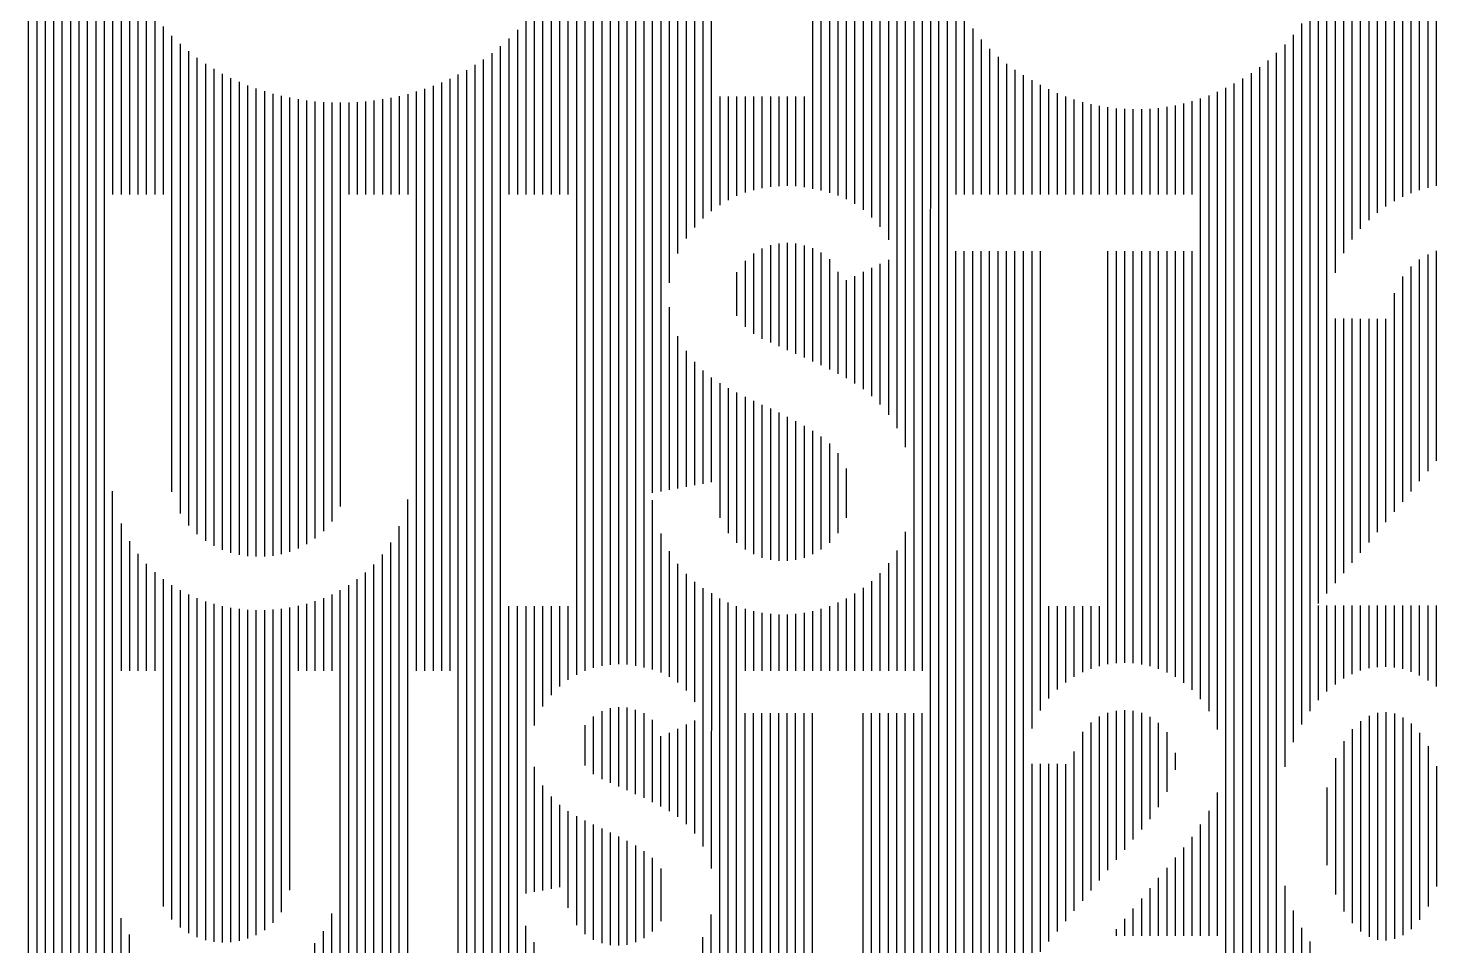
# Model space of a CAD drawing. Header units: millimetres. Extents: x -155 to -21, y -38 to 37.
# Drawn here: x -154.52 to -121.02, y 0.36 to 22.12 of the extents above; entities that cross this region are included whole.
import ezdxf

# ---------------------------------------------------------------- set-up
doc = ezdxf.new("R2010")
doc.units = ezdxf.units.MM
doc.layers.add('Layer 06', color=172, linetype='Continuous', true_color=0x0000bf)

msp = doc.modelspace()

# ---------------------------------------------------------------- linework, layer by layer
at = {"layer": 'Layer 06'}
msp.add_lwpolyline([(-20.724, -37.799), (-20.724, 37.201), (-154.524, 37.201), (-154.524, -37.799)], close=True, dxfattribs=at)
msp.add_lwpolyline([(-20.724, -37.799), (-20.724, 37.201), (-154.524, 37.201), (-154.524, -37.799)], close=True, dxfattribs=at)
msp.add_lwpolyline([(-20.724, -37.799), (-20.724, 37.201), (-154.524, 37.201), (-154.524, -37.799)], close=True, dxfattribs=at)
msp.add_lwpolyline([(-20.724, -37.799), (-20.724, 37.201), (-154.524, 37.201), (-154.524, -37.799)], close=True, dxfattribs=at)
msp.add_lwpolyline([(-20.724, -37.799), (-20.724, 37.201), (-154.524, 37.201), (-154.524, -37.799)], close=True, dxfattribs=at)
msp.add_lwpolyline([(-20.724, -37.799), (-20.724, 37.201), (-154.524, 37.201), (-154.524, -37.799)], close=True, dxfattribs=at)
msp.add_lwpolyline([(-20.724, -37.799), (-20.724, 37.201), (-154.524, 37.201), (-154.524, -37.799)], close=True, dxfattribs=at)
msp.add_lwpolyline([(-20.724, -37.799), (-20.724, 37.201), (-154.524, 37.201), (-154.524, -37.799)], close=True, dxfattribs=at)
msp.add_lwpolyline([(-20.724, -37.799), (-20.724, 37.201), (-154.524, 37.201), (-154.524, -37.799)], close=True, dxfattribs=at)
msp.add_lwpolyline([(-20.724, -37.799), (-20.724, 37.201), (-154.524, 37.201), (-154.524, -37.799)], close=True, dxfattribs=at)
msp.add_lwpolyline([(-20.724, -37.799), (-20.724, 37.201), (-154.524, 37.201), (-154.524, -37.799)], close=True, dxfattribs=at)
msp.add_lwpolyline([(-20.724, -37.799), (-20.724, 37.201), (-154.524, 37.201), (-154.524, -37.799)], close=True, dxfattribs=at)
msp.add_lwpolyline([(-20.724, -37.799), (-20.724, 37.201), (-154.524, 37.201), (-154.524, -37.799)], close=True, dxfattribs=at)
msp.add_lwpolyline([(-20.724, -37.799), (-20.724, 37.201), (-154.524, 37.201), (-154.524, -37.799)], close=True, dxfattribs=at)
msp.add_lwpolyline([(-20.724, -37.799), (-20.724, 37.201), (-154.524, 37.201), (-154.524, -37.799)], close=True, dxfattribs=at)
msp.add_lwpolyline([(-20.724, -37.799), (-20.724, 37.201), (-154.524, 37.201), (-154.524, -37.799)], close=True, dxfattribs=at)
msp.add_lwpolyline([(-20.724, -37.799), (-20.724, 37.201), (-154.524, 37.201), (-154.524, -37.799)], close=True, dxfattribs=at)
msp.add_lwpolyline([(-20.724, -37.799), (-20.724, 37.201), (-154.524, 37.201), (-154.524, -37.799)], close=True, dxfattribs=at)
msp.add_lwpolyline([(-20.724, -37.799), (-20.724, 37.201), (-154.524, 37.201), (-154.524, -37.799)], close=True, dxfattribs=at)
msp.add_lwpolyline([(-20.724, -37.799), (-20.724, 37.201), (-154.524, 37.201), (-154.524, -37.799)], close=True, dxfattribs=at)
msp.add_lwpolyline([(-20.724, -37.799), (-20.724, 37.201), (-154.524, 37.201), (-154.524, -37.799)], close=True, dxfattribs=at)
msp.add_lwpolyline([(-20.724, -37.799), (-20.724, 37.201), (-154.524, 37.201), (-154.524, -37.799)], close=True, dxfattribs=at)
msp.add_lwpolyline([(-20.724, -37.799), (-20.724, 37.201), (-154.524, 37.201), (-154.524, -37.799)], close=True, dxfattribs=at)
msp.add_lwpolyline([(-20.724, -37.799), (-20.724, 37.201), (-154.524, 37.201), (-154.524, -37.799)], close=True, dxfattribs=at)
msp.add_lwpolyline([(-20.724, -37.799), (-20.724, 37.201), (-154.524, 37.201), (-154.524, -37.799)], close=True, dxfattribs=at)
msp.add_lwpolyline([(-20.724, -37.799), (-20.724, 37.201), (-154.524, 37.201), (-154.524, -37.799)], close=True, dxfattribs=at)
msp.add_lwpolyline([(-20.724, -37.799), (-20.724, 37.201), (-154.524, 37.201), (-154.524, -37.799)], close=True, dxfattribs=at)
msp.add_lwpolyline([(-20.724, -37.799), (-20.724, 37.201), (-154.524, 37.201), (-154.524, -37.799)], close=True, dxfattribs=at)
msp.add_lwpolyline([(-20.724, -37.799), (-20.724, 37.201), (-154.524, 37.201), (-154.524, -37.799)], close=True, dxfattribs=at)
msp.add_lwpolyline([(-20.724, -37.799), (-20.724, 37.201), (-154.524, 37.201), (-154.524, -37.799)], close=True, dxfattribs=at)
msp.add_lwpolyline([(-20.724, -37.799), (-20.724, 37.201), (-154.524, 37.201), (-154.524, -37.799)], close=True, dxfattribs=at)
msp.add_lwpolyline([(-20.724, -37.799), (-20.724, 37.201), (-154.524, 37.201), (-154.524, -37.799)], close=True, dxfattribs=at)
msp.add_lwpolyline([(-20.724, -37.799), (-20.724, 37.201), (-154.524, 37.201), (-154.524, -37.799)], close=True, dxfattribs=at)
msp.add_lwpolyline([(-20.724, -37.799), (-20.724, 37.201), (-154.524, 37.201), (-154.524, -37.799)], close=True, dxfattribs=at)
msp.add_lwpolyline([(-20.724, -37.799), (-20.724, 37.201), (-154.524, 37.201), (-154.524, -37.799)], close=True, dxfattribs=at)
msp.add_lwpolyline([(-20.724, -37.799), (-20.724, 37.201), (-154.524, 37.201), (-154.524, -37.799)], close=True, dxfattribs=at)
msp.add_lwpolyline([(-20.724, -37.799), (-20.724, 37.201), (-154.524, 37.201), (-154.524, -37.799)], close=True, dxfattribs=at)
msp.add_lwpolyline([(-20.724, -37.799), (-20.724, 37.201), (-154.524, 37.201), (-154.524, -37.799)], close=True, dxfattribs=at)
msp.add_lwpolyline([(-20.724, -37.799), (-20.724, 37.201), (-154.524, 37.201), (-154.524, -37.799)], close=True, dxfattribs=at)
msp.add_lwpolyline([(-20.724, -37.799), (-20.724, 37.201), (-154.524, 37.201), (-154.524, -37.799)], close=True, dxfattribs=at)
msp.add_lwpolyline([(-20.724, -37.799), (-20.724, 37.201), (-154.524, 37.201), (-154.524, -37.799)], close=True, dxfattribs=at)
msp.add_lwpolyline([(-20.724, -37.799), (-20.724, 37.201), (-154.524, 37.201), (-154.524, -37.799)], close=True, dxfattribs=at)
msp.add_lwpolyline([(-20.724, -37.799), (-20.724, 37.201), (-154.524, 37.201), (-154.524, -37.799)], close=True, dxfattribs=at)
msp.add_lwpolyline([(-20.724, -37.799), (-20.724, 37.201), (-154.524, 37.201), (-154.524, -37.799)], close=True, dxfattribs=at)
msp.add_lwpolyline([(-20.724, -37.799), (-20.724, 37.201), (-154.524, 37.201), (-154.524, -37.799)], close=True, dxfattribs=at)
msp.add_lwpolyline([(-20.724, -37.799), (-20.724, 37.201), (-154.524, 37.201), (-154.524, -37.799)], close=True, dxfattribs=at)
for points in [[(-154.524, 37.201), (-154.524, -1.522)], [(-154.524, 37.201), (-154.524, -1.522)], [(-154.324, 37.201), (-154.324, -1.522)], [(-154.324, 37.201), (-154.324, -1.522)], [(-154.124, 37.201), (-154.124, -1.522)], [(-154.124, 37.201), (-154.124, -1.522)], [(-153.924, 37.201), (-153.924, -1.522)], [(-153.924, 37.201), (-153.924, -1.522)], [(-153.724, 37.201), (-153.724, -1.522)], [(-153.724, 37.201), (-153.724, -1.522)], [(-153.524, 37.201), (-153.524, -1.522)], [(-153.524, 37.201), (-153.524, -1.522)], [(-153.324, 37.201), (-153.324, -1.522)], [(-153.324, 37.201), (-153.324, -1.522)], [(-153.124, 37.201), (-153.124, -1.522)], [(-153.124, 37.201), (-153.124, -1.522)], [(-152.924, 37.201), (-152.924, -1.522)], [(-152.924, 37.201), (-152.924, -1.522)], [(-152.724, 37.201), (-152.724, -1.522)], [(-152.724, 37.201), (-152.724, -1.522)], [(-152.524, 37.201), (-152.524, 18.176)], [(-152.524, 37.201), (-152.524, 18.176)], [(-141.524, 37.201), (-141.524, 6.787)], [(-141.524, 37.201), (-141.524, 6.787)], [(-141.324, 37.201), (-141.324, 6.88)], [(-141.324, 37.201), (-141.324, 6.88)], [(-141.124, 37.201), (-141.124, 6.949)], [(-141.124, 37.201), (-141.124, 6.949)], [(-140.924, 37.201), (-140.924, 6.997)], [(-140.924, 37.201), (-140.924, 6.997)], [(-140.724, 37.201), (-140.724, 7.025)], [(-140.724, 37.201), (-140.724, 7.025)], [(-140.524, 37.201), (-140.524, 7.035)], [(-140.524, 37.201), (-140.524, 7.035)], [(-140.324, 37.201), (-140.324, 7.027)], [(-140.324, 37.201), (-140.324, 7.027)], [(-140.124, 37.201), (-140.124, 7.001)], [(-140.124, 37.201), (-140.124, 7.001)], [(-139.924, 37.201), (-139.924, 6.957)], [(-139.924, 37.201), (-139.924, 6.957)], [(-139.724, 37.201), (-139.724, 11.096)], [(-139.724, 37.201), (-139.724, 11.096)], [(-139.524, 37.201), (-139.524, 11.132)], [(-139.524, 37.201), (-139.524, 11.132)], [(-139.324, 37.201), (-139.324, 16.081)], [(-139.324, 37.201), (-139.324, 16.081)], [(-139.124, 37.201), (-139.124, 16.774)], [(-139.124, 37.201), (-139.124, 16.774)], [(-138.924, 37.201), (-138.924, 17.13)], [(-138.924, 37.201), (-138.924, 17.13)], [(-138.724, 37.201), (-138.724, 17.393)], [(-138.724, 37.201), (-138.724, 17.393)], [(-138.524, 37.201), (-138.524, 17.602)], [(-138.524, 37.201), (-138.524, 17.602)], [(-138.324, 37.201), (-138.324, 17.776)], [(-138.324, 37.201), (-138.324, 17.776)], [(-135.924, 37.201), (-135.924, 18.31)], [(-135.924, 37.201), (-135.924, 18.31)], [(-135.724, 37.201), (-135.724, 18.265)], [(-135.724, 37.201), (-135.724, 18.265)], [(-135.524, 37.201), (-135.524, 18.217)], [(-135.524, 37.201), (-135.524, 18.217)], [(-135.324, 37.201), (-135.324, 18.151)], [(-135.324, 37.201), (-135.324, 18.151)], [(-135.124, 37.201), (-135.124, 18.063)], [(-135.124, 37.201), (-135.124, 18.063)], [(-134.924, 37.201), (-134.924, 17.951)], [(-134.924, 37.201), (-134.924, 17.951)], [(-134.724, 37.201), (-134.724, 17.81)], [(-134.724, 37.201), (-134.724, 17.81)], [(-134.524, 37.201), (-134.524, 17.632)], [(-134.524, 37.201), (-134.524, 17.632)], [(-134.324, 37.201), (-134.324, 17.404)], [(-134.324, 37.201), (-134.324, 17.404)], [(-134.124, 37.201), (-134.124, 17.098)], [(-134.124, 37.201), (-134.124, 17.098)], [(-133.924, 37.201), (-133.924, 12.635)], [(-133.924, 37.201), (-133.924, 12.635)], [(-133.724, 37.201), (-133.724, 12.184)], [(-133.724, 37.201), (-133.724, 12.184)], [(-133.524, 37.201), (-133.524, 6.883)], [(-133.524, 37.201), (-133.524, 6.883)], [(-133.324, 37.201), (-133.324, 6.883)], [(-133.324, 37.201), (-133.324, 6.883)], [(-133.124, 37.201), (-133.13, -1.522)], [(-133.124, 37.201), (-133.13, -1.522)], [(-123.524, 16.317), (-123.524, 37.201)], [(-123.524, 16.317), (-123.524, 37.201)], [(-123.324, 16.779), (-123.324, 37.201)], [(-123.324, 16.779), (-123.324, 37.201)], [(-123.124, 17.104), (-123.124, 37.201)], [(-123.124, 17.104), (-123.124, 37.201)], [(-122.924, 17.359), (-122.924, 37.201)], [(-122.924, 17.359), (-122.924, 37.201)], [(-122.724, 17.568), (-122.724, 37.201)], [(-122.724, 17.568), (-122.724, 37.201)], [(-122.524, 17.743), (-122.524, 37.201)], [(-122.524, 17.743), (-122.524, 37.201)], [(-122.324, 17.89), (-122.324, 37.201)], [(-122.324, 17.89), (-122.324, 37.201)], [(-122.124, 18.015), (-122.124, 33.285)], [(-122.124, 18.015), (-122.124, 33.285)], [(-121.924, 18.119), (-121.924, 33.285)], [(-121.924, 18.119), (-121.924, 33.285)], [(-121.724, 18.206), (-121.724, 33.285)], [(-121.724, 18.206), (-121.724, 33.285)], [(-121.524, 18.277), (-121.524, 33.285)], [(-121.524, 18.277), (-121.524, 33.285)], [(-121.324, 18.334), (-121.324, 33.285)], [(-121.324, 18.334), (-121.324, 33.285)], [(-121.124, 18.376), (-121.124, 33.285)], [(-121.124, 18.376), (-121.124, 33.285)], [(-141.724, 24.659), (-141.724, 18.176)], [(-141.724, 24.659), (-141.724, 18.176)], [(-152.324, 24.157), (-152.324, 18.176)], [(-152.324, 24.157), (-152.324, 18.176)], [(-141.924, 23.797), (-141.924, 18.176)], [(-141.924, 23.797), (-141.924, 18.176)], [(-132.924, -1.522), (-132.924, 24.043)], [(-132.924, -1.522), (-132.924, 24.043)], [(-152.124, 23.507), (-152.124, 18.176)], [(-152.124, 23.507), (-152.124, 18.176)], [(-123.724, 8.713), (-123.724, 23.673)], [(-123.724, 8.713), (-123.724, 23.673)], [(-142.124, 23.284), (-142.124, 18.176)], [(-142.124, 23.284), (-142.124, 18.176)], [(-132.724, -1.522), (-132.724, 23.282)], [(-132.724, -1.522), (-132.724, 23.282)], [(-151.924, 23.057), (-151.924, 18.176)], [(-151.924, 23.057), (-151.924, 18.176)], [(-142.324, 22.896), (-142.324, 18.176)], [(-142.324, 22.896), (-142.324, 18.176)], [(-132.524, 22.792), (-132.524, 18.176)], [(-132.524, 22.792), (-132.524, 18.176)], [(-123.924, 8.472), (-123.924, 22.975)], [(-123.924, 8.472), (-123.924, 22.975)], [(-151.724, 22.703), (-151.724, 18.176)], [(-151.724, 22.703), (-151.724, 18.176)], [(-142.524, 22.58), (-142.524, 18.176)], [(-142.524, 22.58), (-142.524, 18.176)], [(-124.124, 5.923), (-124.124, 22.553)], [(-124.124, 5.923), (-124.124, 22.553)], [(-151.524, 22.409), (-151.524, 18.176)], [(-151.524, 22.409), (-151.524, 18.176)], [(-151.324, 22.157), (-151.324, 18.176)], [(-151.324, 22.157), (-151.324, 18.176)], [(-142.724, 22.311), (-142.724, 18.176)], [(-142.724, 22.311), (-142.724, 18.176)], [(-132.324, 22.416), (-132.324, 18.176)], [(-132.324, 22.416), (-132.324, 18.176)], [(-124.324, 22.229), (-124.324, 5.603)], [(-124.324, 22.229), (-124.324, 5.603)], [(-151.124, 21.938), (-151.124, 11.124)], [(-151.124, 21.938), (-151.124, 11.124)], [(-143.124, 21.873), (-143.124, 18.176)], [(-143.124, 21.873), (-143.124, 18.176)], [(-142.924, 22.078), (-142.924, 18.176)], [(-142.924, 22.078), (-142.924, 18.176)], [(-132.124, 22.109), (-132.124, 18.176)], [(-132.124, 22.109), (-132.124, 18.176)], [(-131.924, 21.851), (-131.924, 18.176)], [(-131.924, 21.851), (-131.924, 18.176)], [(-124.524, 21.962), (-124.524, 5.189)], [(-124.524, 21.962), (-124.524, 5.189)], [(-150.924, 21.743), (-150.924, 10.613)], [(-150.924, 21.743), (-150.924, 10.613)], [(-150.724, 21.571), (-150.724, 10.323)], [(-150.724, 21.571), (-150.724, 10.323)], [(-143.524, -1.522), (-143.524, 21.526)], [(-143.524, -1.522), (-143.524, 21.526)], [(-143.324, -1.522), (-143.324, 21.69)], [(-143.324, -1.522), (-143.324, 21.69)], [(-131.724, 21.63), (-131.724, 18.176)], [(-131.724, 21.63), (-131.724, 18.176)], [(-124.924, 21.531), (-124.924, -37.799)], [(-124.924, 21.531), (-124.924, -37.799)], [(-124.724, 21.732), (-124.724, 4.602)], [(-124.724, 21.732), (-124.724, 4.602)], [(-150.524, 21.416), (-150.524, 10.117)], [(-150.524, 21.416), (-150.524, 10.117)], [(-150.324, 21.276), (-150.324, 9.962)], [(-150.324, 21.276), (-150.324, 9.962)], [(-150.124, 21.15), (-150.124, 9.842)], [(-150.124, 21.15), (-150.124, 9.842)], [(-144.124, -1.522), (-144.124, 21.125)], [(-144.124, -1.522), (-144.124, 21.125)], [(-143.924, -1.522), (-143.924, 21.245)], [(-143.924, -1.522), (-143.924, 21.245)], [(-143.724, -1.522), (-143.724, 21.379)], [(-143.724, -1.522), (-143.724, 21.379)], [(-131.524, 21.439), (-131.524, 18.176)], [(-131.524, 21.439), (-131.524, 18.176)], [(-131.324, 21.273), (-131.324, 18.176)], [(-131.324, 21.273), (-131.324, 18.176)], [(-131.124, 21.13), (-131.124, 18.176)], [(-131.124, 21.13), (-131.124, 18.176)], [(-125.324, 21.194), (-125.324, -37.799)], [(-125.324, 21.194), (-125.324, -37.799)], [(-125.124, 21.353), (-125.124, -37.799)], [(-125.124, 21.353), (-125.124, -37.799)], [(-149.924, 21.037), (-149.924, 9.75)], [(-149.924, 21.037), (-149.924, 9.75)], [(-149.724, 20.935), (-149.724, 9.681)], [(-149.724, 20.935), (-149.724, 9.681)], [(-149.524, 20.843), (-149.524, 9.632)], [(-149.524, 20.843), (-149.524, 9.632)], [(-144.724, 20.828), (-144.724, 6.883)], [(-144.724, 20.828), (-144.724, 6.883)], [(-144.524, 20.917), (-144.524, 6.883)], [(-144.524, 20.917), (-144.524, 6.883)], [(-144.324, -1.522), (-144.324, 21.016)], [(-144.324, -1.522), (-144.324, 21.016)], [(-130.924, 21.006), (-130.924, 18.176)], [(-130.924, 21.006), (-130.924, 18.176)], [(-130.724, 20.887), (-130.724, 18.176)], [(-130.724, 20.887), (-130.724, 18.176)], [(-130.524, 20.771), (-130.524, 18.176)], [(-130.524, 20.771), (-130.524, 18.176)], [(-125.924, -1.522), (-125.924, 20.806)], [(-125.924, -1.522), (-125.924, 20.806)], [(-125.724, 20.922), (-125.724, -37.799)], [(-125.724, 20.922), (-125.724, -37.799)], [(-125.524, 21.051), (-125.524, -37.799)], [(-125.524, 21.051), (-125.524, -37.799)], [(-149.324, 20.76), (-149.324, 9.601)], [(-149.324, 20.76), (-149.324, 9.601)], [(-149.124, 20.687), (-149.124, 9.587)], [(-149.124, 20.687), (-149.124, 9.587)], [(-148.924, 20.621), (-148.924, 9.59)], [(-148.924, 20.621), (-148.924, 9.59)], [(-148.724, 20.564), (-148.724, 9.61)], [(-148.724, 20.564), (-148.724, 9.61)], [(-148.524, 20.514), (-148.524, 9.648)], [(-148.524, 20.514), (-148.524, 9.648)], [(-148.324, 20.471), (-148.324, 9.704)], [(-148.324, 20.471), (-148.324, 9.704)], [(-145.924, 20.466), (-145.924, 18.176)], [(-145.924, 20.466), (-145.924, 18.176)], [(-145.724, 20.508), (-145.724, 18.176)], [(-145.724, 20.508), (-145.724, 18.176)], [(-145.524, 20.557), (-145.524, 18.176)], [(-145.524, 20.557), (-145.524, 18.176)], [(-145.324, 20.613), (-145.324, 6.883)], [(-145.324, 20.613), (-145.324, 6.883)], [(-145.124, 20.677), (-145.124, 6.883)], [(-145.124, 20.677), (-145.124, 6.883)], [(-144.924, 20.748), (-144.924, 6.883)], [(-144.924, 20.748), (-144.924, 6.883)], [(-138.124, 20.498), (-138.124, 17.922)], [(-138.124, 20.498), (-138.124, 17.922)], [(-137.924, 20.498), (-137.924, 18.042)], [(-137.924, 20.498), (-137.924, 18.042)], [(-137.724, 20.498), (-137.724, 18.14)], [(-137.724, 20.498), (-137.724, 18.14)], [(-137.524, 20.498), (-137.524, 18.219)], [(-137.524, 20.498), (-137.524, 18.219)], [(-137.324, 20.498), (-137.324, 18.28)], [(-137.324, 20.498), (-137.324, 18.28)], [(-137.124, 20.498), (-137.124, 18.326)], [(-137.124, 20.498), (-137.124, 18.326)], [(-136.924, 20.498), (-136.924, 18.357)], [(-136.924, 20.498), (-136.924, 18.357)], [(-136.724, 20.498), (-136.724, 18.374)], [(-136.724, 20.498), (-136.724, 18.374)], [(-136.524, 20.498), (-136.524, 18.378)], [(-136.524, 20.498), (-136.524, 18.378)], [(-136.324, 20.498), (-136.324, 18.369)], [(-136.324, 20.498), (-136.324, 18.369)], [(-136.124, 20.498), (-136.124, 18.346)], [(-136.124, 20.498), (-136.124, 18.346)], [(-130.324, 20.668), (-130.324, 18.176)], [(-130.324, 20.668), (-130.324, 18.176)], [(-130.124, 20.577), (-130.124, 18.176)], [(-130.124, 20.577), (-130.124, 18.176)], [(-129.924, 20.497), (-129.924, 18.176)], [(-129.924, 20.497), (-129.924, 18.176)], [(-126.724, 6.211), (-126.724, 20.449)], [(-126.724, 6.211), (-126.724, 20.449)], [(-126.524, 20.523), (-126.524, 5.925)], [(-126.524, 20.523), (-126.524, 5.925)], [(-126.325, 20.607), (-126.324, 5.489)], [(-126.325, 20.606), (-126.324, 5.489)], [(-126.124, -1.522), (-126.124, 20.701)], [(-126.124, -1.522), (-126.124, 20.701)], [(-148.124, 20.435), (-148.124, 9.782)], [(-148.124, 20.435), (-148.124, 9.782)], [(-147.924, 20.406), (-147.924, 9.884)], [(-147.924, 20.406), (-147.924, 9.884)], [(-147.724, 20.383), (-147.724, 10.017)], [(-147.724, 20.383), (-147.724, 10.017)], [(-147.524, 20.367), (-147.524, 10.19)], [(-147.524, 20.367), (-147.524, 10.19)], [(-147.324, 20.357), (-147.324, 10.424)], [(-147.324, 20.357), (-147.324, 10.424)], [(-147.124, 20.354), (-147.124, 10.773)], [(-147.124, 20.354), (-147.124, 10.773)], [(-146.924, 20.357), (-146.924, 18.176)], [(-146.924, 20.357), (-146.924, 18.176)], [(-146.724, 20.366), (-146.724, 18.176)], [(-146.724, 20.366), (-146.724, 18.176)], [(-146.524, 20.381), (-146.524, 18.176)], [(-146.524, 20.381), (-146.524, 18.176)], [(-146.324, 20.403), (-146.324, 18.176)], [(-146.324, 20.403), (-146.324, 18.176)], [(-146.124, 20.432), (-146.124, 18.176)], [(-146.124, 20.432), (-146.124, 18.176)], [(-129.724, 20.427), (-129.724, 18.176)], [(-129.724, 20.427), (-129.724, 18.176)], [(-129.524, 20.366), (-129.524, 18.176)], [(-129.524, 20.366), (-129.524, 18.176)], [(-129.324, 20.316), (-129.324, 18.176)], [(-129.324, 20.316), (-129.324, 18.176)], [(-129.124, 20.274), (-129.124, 18.176)], [(-129.124, 20.274), (-129.124, 18.176)], [(-128.924, 20.241), (-128.924, 18.176)], [(-128.924, 20.241), (-128.924, 18.176)], [(-128.724, 20.217), (-128.724, 18.176)], [(-128.724, 20.217), (-128.724, 18.176)], [(-128.524, 20.202), (-128.524, 18.176)], [(-128.524, 20.202), (-128.524, 18.176)], [(-128.324, 20.195), (-128.324, 18.176)], [(-128.324, 20.195), (-128.324, 18.176)], [(-128.124, 20.196), (-128.124, 18.176)], [(-128.124, 20.196), (-128.124, 18.176)], [(-127.924, 20.206), (-127.924, 18.176)], [(-127.924, 20.206), (-127.924, 18.176)], [(-127.724, 20.224), (-127.724, 18.176)], [(-127.724, 20.224), (-127.724, 18.176)], [(-127.524, 20.251), (-127.524, 18.176)], [(-127.524, 20.251), (-127.524, 18.176)], [(-127.324, 20.287), (-127.324, 18.176)], [(-127.324, 20.287), (-127.324, 18.176)], [(-127.124, 20.332), (-127.124, 18.176)], [(-127.124, 20.332), (-127.124, 18.176)], [(-126.924, 20.386), (-126.924, 18.176)], [(-126.924, 20.386), (-126.924, 18.176)], [(-137.324, 16.773), (-137.324, 14.867)], [(-137.324, 16.773), (-137.324, 14.867)], [(-137.124, 16.894), (-137.124, 14.752)], [(-137.124, 16.894), (-137.124, 14.752)], [(-136.924, 16.971), (-136.924, 14.663)], [(-136.924, 16.971), (-136.924, 14.663)], [(-136.724, 17.014), (-136.724, 14.574)], [(-136.724, 17.014), (-136.724, 14.574)], [(-136.524, 17.026), (-136.524, 14.485)], [(-136.524, 17.026), (-136.524, 14.485)], [(-136.324, 17.01), (-136.324, 14.398)], [(-136.324, 17.01), (-136.324, 14.398)], [(-136.124, 16.966), (-136.124, 14.309)], [(-136.124, 16.966), (-136.124, 14.309)], [(-135.924, 16.902), (-135.924, 14.218)], [(-135.924, 16.902), (-135.924, 14.218)], [(-135.724, 16.802), (-135.724, 14.125)], [(-135.724, 16.802), (-135.724, 14.125)], [(-132.524, -1.522), (-132.524, 16.83)], [(-132.524, -1.522), (-132.524, 16.83)], [(-132.324, -1.522), (-132.324, 16.83)], [(-132.324, -1.522), (-132.324, 16.83)], [(-132.124, -1.522), (-132.124, 16.83)], [(-132.124, -1.522), (-132.124, 16.83)], [(-131.924, -1.522), (-131.924, 16.83)], [(-131.924, -1.522), (-131.924, 16.83)], [(-131.724, -1.522), (-131.724, 16.83)], [(-131.724, -1.522), (-131.724, 16.83)], [(-131.524, -1.522), (-131.524, 16.83)], [(-131.524, -1.522), (-131.524, 16.83)], [(-131.324, -1.522), (-131.324, 16.83)], [(-131.324, -1.522), (-131.324, 16.83)], [(-131.124, -1.522), (-131.124, 16.83)], [(-131.124, -1.522), (-131.124, 16.83)], [(-130.924, 16.83), (-130.924, -0.266)], [(-130.924, 16.83), (-130.924, -0.266)], [(-130.724, 16.83), (-130.724, 5.51)], [(-130.724, 16.83), (-130.724, 5.51)], [(-130.524, 16.83), (-130.524, 5.937)], [(-130.524, 16.83), (-130.524, 5.937)], [(-128.924, 16.83), (-128.924, 7.034)], [(-128.924, 16.83), (-128.924, 7.034)], [(-128.724, 16.83), (-128.724, 7.06)], [(-128.724, 16.83), (-128.724, 7.06)], [(-128.524, 16.83), (-128.524, 7.068)], [(-128.524, 16.83), (-128.524, 7.068)], [(-128.324, 16.83), (-128.324, 7.059)], [(-128.324, 16.83), (-128.324, 7.059)], [(-128.124, 16.83), (-128.124, 7.033)], [(-128.124, 16.83), (-128.124, 7.033)], [(-127.924, 16.83), (-127.924, 6.988)], [(-127.924, 16.83), (-127.924, 6.988)], [(-127.724, 16.83), (-127.724, 6.925)], [(-127.724, 16.83), (-127.724, 6.925)], [(-127.524, 16.83), (-127.524, 6.84)], [(-127.524, 16.83), (-127.524, 6.84)], [(-127.324, 16.83), (-127.324, 6.733)], [(-127.324, 16.83), (-127.324, 6.733)], [(-127.124, 16.83), (-127.124, 6.597)], [(-127.124, 16.83), (-127.124, 6.597)], [(-126.924, 16.83), (-126.924, 6.427)], [(-126.924, 16.83), (-126.924, 6.427)], [(-121.324, 11.616), (-121.324, 16.755)], [(-121.324, 11.616), (-121.324, 16.755)], [(-121.124, 11.858), (-121.124, 16.841)], [(-121.124, 11.858), (-121.124, 16.841)], [(-137.524, 16.6), (-137.524, 15.033)], [(-137.524, 16.6), (-137.524, 15.033)], [(-135.524, 16.637), (-135.524, 14.027)], [(-135.524, 16.637), (-135.524, 14.027)], [(-134.524, 16.433), (-134.524, 13.396)], [(-134.524, 16.433), (-134.524, 13.396)], [(-134.324, 16.53), (-134.324, 13.196)], [(-134.324, 16.53), (-134.324, 13.196)], [(-134.124, 16.626), (-134.124, 12.95)], [(-134.124, 16.626), (-134.124, 12.95)], [(-121.724, 11.132), (-121.724, 16.468)], [(-121.724, 11.132), (-121.724, 16.468)], [(-121.524, 11.374), (-121.524, 16.635)], [(-121.524, 11.374), (-121.524, 16.635)], [(-137.724, 16.33), (-137.724, 15.296)], [(-137.724, 16.33), (-137.724, 15.296)], [(-135.324, 16.337), (-135.324, 13.925)], [(-135.324, 16.337), (-135.324, 13.925)], [(-135.124, 16.144), (-135.124, 13.815)], [(-135.124, 16.144), (-135.124, 13.815)], [(-134.924, 16.24), (-134.924, 13.695)], [(-134.924, 16.24), (-134.924, 13.695)], [(-134.724, 16.337), (-134.724, 13.559)], [(-134.724, 16.337), (-134.724, 13.559)], [(-121.924, 10.89), (-121.924, 16.231)], [(-121.924, 10.89), (-121.924, 16.231)], [(-122.124, 10.648), (-122.124, 15.835)], [(-122.124, 10.648), (-122.124, 15.835)], [(-139.324, 15.502), (-139.324, 11.169)], [(-139.324, 15.502), (-139.324, 11.169)], [(-123.524, 8.955), (-123.524, 15.236)], [(-123.524, 8.955), (-123.524, 15.236)], [(-123.324, 9.197), (-123.324, 15.234)], [(-123.324, 9.197), (-123.324, 15.234)], [(-123.124, 9.439), (-123.124, 15.231)], [(-123.124, 9.439), (-123.124, 15.231)], [(-122.924, 9.681), (-122.924, 15.229)], [(-122.924, 9.681), (-122.924, 15.229)], [(-122.724, 9.923), (-122.724, 15.227)], [(-122.724, 9.923), (-122.724, 15.227)], [(-122.524, 10.165), (-122.524, 15.225)], [(-122.524, 10.165), (-122.524, 15.225)], [(-122.324, 10.406), (-122.324, 15.223)], [(-122.324, 10.406), (-122.324, 15.223)], [(-139.124, 14.815), (-139.124, 11.205)], [(-139.124, 14.815), (-139.124, 11.205)], [(-138.924, 14.465), (-138.924, 11.242)], [(-138.924, 14.465), (-138.924, 11.242)], [(-138.724, 14.208), (-138.724, 11.278)], [(-138.724, 14.208), (-138.724, 11.278)], [(-138.524, 14.004), (-138.524, 11.314)], [(-138.524, 14.004), (-138.524, 11.314)], [(-138.324, 13.837), (-138.324, 11.351)], [(-138.324, 13.837), (-138.324, 11.351)], [(-138.124, 13.697), (-138.124, 10.506)], [(-138.124, 13.697), (-138.124, 10.506)], [(-137.924, 13.578), (-137.924, 10.142)], [(-137.924, 13.578), (-137.924, 10.142)], [(-137.724, 13.479), (-137.724, 9.916)], [(-137.724, 13.479), (-137.724, 9.916)], [(-137.524, 13.379), (-137.524, 9.757)], [(-137.524, 13.379), (-137.524, 9.757)], [(-137.324, 13.284), (-137.324, 9.642)], [(-137.324, 13.284), (-137.324, 9.642)], [(-137.124, 13.19), (-137.124, 9.562)], [(-137.124, 13.19), (-137.124, 9.562)], [(-136.924, 13.096), (-136.924, 9.51)], [(-136.924, 13.096), (-136.924, 9.51)], [(-136.724, 13.001), (-136.724, 9.485)], [(-136.724, 13.001), (-136.724, 9.485)], [(-136.524, 12.903), (-136.524, 9.486)], [(-136.524, 12.903), (-136.524, 9.486)], [(-136.324, 12.8), (-136.324, 9.511)], [(-136.324, 12.8), (-136.324, 9.511)], [(-136.124, 12.69), (-136.124, 9.562)], [(-136.124, 12.69), (-136.124, 9.562)], [(-135.924, 12.569), (-135.924, 9.643)], [(-135.924, 12.569), (-135.924, 9.643)], [(-135.724, 12.433), (-135.724, 9.758)], [(-135.724, 12.433), (-135.724, 9.758)], [(-135.524, 12.269), (-135.524, 9.917)], [(-135.524, 12.269), (-135.524, 9.917)], [(-135.324, 12.043), (-135.324, 10.143)], [(-135.324, 12.043), (-135.324, 10.143)], [(-135.124, 11.678), (-135.124, 10.508)], [(-135.124, 11.678), (-135.124, 10.508)], [(-152.524, -1.522), (-152.524, 11.141)], [(-152.524, -1.522), (-152.524, 11.141)], [(-145.524, -1.522), (-145.524, 10.943)], [(-145.524, -1.522), (-145.524, 10.943)], [(-139.724, 10.929), (-139.724, 6.911)], [(-139.724, 10.929), (-139.724, 6.911)], [(-152.324, 10.372), (-152.324, 6.883)], [(-152.324, 10.372), (-152.324, 6.883)], [(-145.724, -1.522), (-145.724, 10.307)], [(-145.724, -1.522), (-145.724, 10.307)], [(-139.524, 10.138), (-139.524, 6.841)], [(-139.524, 10.138), (-139.524, 6.841)], [(-133.724, 10.174), (-133.724, 6.883)], [(-133.724, 10.174), (-133.724, 6.883)], [(-152.124, 9.956), (-152.124, 6.883)], [(-152.124, 9.956), (-152.124, 6.883)], [(-145.924, -1.522), (-145.924, 9.922)], [(-145.924, -1.522), (-145.924, 9.922)], [(-139.324, 9.716), (-139.324, 6.74)], [(-139.324, 9.716), (-139.324, 6.74)], [(-133.924, 9.73), (-133.924, 6.883)], [(-133.924, 9.73), (-133.924, 6.883)], [(-151.924, 9.653), (-151.924, 6.883)], [(-151.924, 9.653), (-151.924, 6.883)], [(-151.724, 9.414), (-151.724, 6.883)], [(-151.724, 9.414), (-151.724, 6.883)], [(-146.324, -1.522), (-146.324, 9.404)], [(-146.324, -1.522), (-146.324, 9.404)], [(-146.124, -1.522), (-146.124, 9.634)], [(-146.124, -1.522), (-146.124, 9.634)], [(-139.124, 9.413), (-139.124, 6.602)], [(-139.124, 9.413), (-139.124, 6.602)], [(-134.124, 9.431), (-134.124, 6.883)], [(-134.124, 9.431), (-134.124, 6.883)], [(-151.524, 9.216), (-151.524, 6.883)], [(-151.524, 9.216), (-151.524, 6.883)], [(-151.324, 9.051), (-151.324, 1.292)], [(-151.324, 9.051), (-151.324, 1.292)], [(-146.724, -1.522), (-146.724, 9.051)], [(-146.724, -1.522), (-146.724, 9.051)], [(-146.524, -1.522), (-146.524, 9.212)], [(-146.524, -1.522), (-146.524, 9.212)], [(-138.924, 9.177), (-138.924, 6.414)], [(-138.924, 9.177), (-138.924, 6.414)], [(-134.324, 9.199), (-134.324, 6.883)], [(-134.324, 9.199), (-134.324, 6.883)], [(-151.124, 8.91), (-151.124, 0.984)], [(-151.124, 8.91), (-151.124, 0.984)], [(-150.924, 8.79), (-150.924, 0.79)], [(-150.924, 8.79), (-150.924, 0.79)], [(-147.124, -1.522), (-147.124, 8.794)], [(-147.124, -1.522), (-147.124, 8.794)], [(-146.924, -1.522), (-146.924, 8.913)], [(-146.924, -1.522), (-146.924, 8.913)], [(-138.724, 8.99), (-138.724, 6.147)], [(-138.724, 8.99), (-138.724, 6.147)], [(-138.524, 8.838), (-138.524, 2.713)], [(-138.524, 8.838), (-138.524, 2.713)], [(-138.323, 8.717), (-138.324, 2.194)], [(-138.323, 8.717), (-138.324, 2.194)], [(-134.924, 8.713), (-134.924, 6.883)], [(-134.924, 8.713), (-134.924, 6.883)], [(-134.724, 8.849), (-134.724, 6.883)], [(-134.724, 8.849), (-134.724, 6.883)], [(-134.524, 9.008), (-134.524, 6.883)], [(-134.524, 9.008), (-134.524, 6.883)], [(-150.724, 8.687), (-150.724, 0.655)], [(-150.724, 8.687), (-150.724, 0.655)], [(-150.524, 8.6), (-150.524, 0.56)], [(-150.524, 8.6), (-150.524, 0.56)], [(-150.324, 8.526), (-150.324, 0.496)], [(-150.324, 8.526), (-150.324, 0.496)], [(-150.124, 8.465), (-150.124, 0.457)], [(-150.124, 8.465), (-150.124, 0.457)], [(-149.924, 8.415), (-149.924, 0.441)], [(-149.924, 8.415), (-149.924, 0.441)], [(-149.724, 8.376), (-149.724, 0.448)], [(-149.724, 8.376), (-149.724, 0.448)], [(-148.324, 8.38), (-148.324, 1.679)], [(-148.324, 8.38), (-148.324, 1.679)], [(-148.124, 8.419), (-148.124, 6.883)], [(-148.124, 8.419), (-148.124, 6.883)], [(-147.924, 8.47), (-147.924, 6.883)], [(-147.924, 8.47), (-147.924, 6.883)], [(-147.724, 8.531), (-147.724, 6.883)], [(-147.724, 8.531), (-147.724, 6.883)], [(-147.524, 8.605), (-147.524, 6.883)], [(-147.524, 8.605), (-147.524, 6.883)], [(-147.324, 8.692), (-147.324, 6.883)], [(-147.324, 8.692), (-147.324, 6.883)], [(-143.124, -1.522), (-143.124, 8.413)], [(-143.124, -1.522), (-143.124, 8.413)], [(-142.924, -1.522), (-142.924, 8.413)], [(-142.924, -1.522), (-142.924, 8.413)], [(-142.724, 8.413), (-142.724, 1.601)], [(-142.724, 8.413), (-142.724, 1.601)], [(-142.524, 8.413), (-142.524, 5.585)], [(-142.524, 8.413), (-142.524, 5.585)], [(-142.324, 8.413), (-142.324, 6.032)], [(-142.324, 8.413), (-142.324, 6.032)], [(-142.124, 8.413), (-142.124, 6.304)], [(-142.124, 8.413), (-142.124, 6.304)], [(-141.924, 8.413), (-141.924, 6.505)], [(-141.924, 8.413), (-141.924, 6.505)], [(-141.724, 8.413), (-141.724, 6.663)], [(-141.724, 8.413), (-141.724, 6.663)], [(-138.124, -1.522), (-138.124, 8.598)], [(-138.124, -1.522), (-138.124, 8.598)], [(-137.924, -1.522), (-137.924, 8.497)], [(-137.924, -1.522), (-137.924, 8.497)], [(-137.724, -1.522), (-137.724, 8.414)], [(-137.724, -1.522), (-137.724, 8.414)], [(-135.524, 8.414), (-135.524, 6.883)], [(-135.524, 8.414), (-135.524, 6.883)], [(-135.324, 8.498), (-135.324, 6.883)], [(-135.324, 8.498), (-135.324, 6.883)], [(-135.124, 8.597), (-135.124, 6.883)], [(-135.124, 8.597), (-135.124, 6.883)], [(-130.324, 8.413), (-130.324, 6.22)], [(-130.324, 8.413), (-130.324, 6.22)], [(-130.124, 8.413), (-130.124, 6.434)], [(-130.124, 8.413), (-130.124, 6.434)], [(-129.924, 8.413), (-129.924, 6.602)], [(-129.924, 8.413), (-129.924, 6.602)], [(-129.724, 8.413), (-129.724, 6.737)], [(-129.724, 8.413), (-129.724, 6.737)], [(-129.524, 8.413), (-129.524, 6.844)], [(-129.524, 8.413), (-129.524, 6.844)], [(-129.324, 8.413), (-129.324, 6.927)], [(-129.324, 8.413), (-129.324, 6.927)], [(-129.124, 8.413), (-129.124, 6.99)], [(-129.124, 8.413), (-129.124, 6.99)], [(-123.924, 6.18), (-123.924, 8.426)], [(-123.924, 6.18), (-123.924, 8.426)], [(-123.724, 6.389), (-123.724, 8.426)], [(-123.724, 6.389), (-123.724, 8.426)], [(-123.524, 6.559), (-123.524, 8.426)], [(-123.524, 6.559), (-123.524, 8.426)], [(-123.324, 6.696), (-123.324, 8.426)], [(-123.324, 6.696), (-123.324, 8.426)], [(-123.124, 6.803), (-123.124, 8.426)], [(-123.124, 6.803), (-123.124, 8.426)], [(-122.924, 6.884), (-122.924, 8.426)], [(-122.924, 6.884), (-122.924, 8.426)], [(-122.724, 6.939), (-122.724, 8.426)], [(-122.724, 6.939), (-122.724, 8.426)], [(-122.524, 6.97), (-122.524, 8.426)], [(-122.524, 6.97), (-122.524, 8.426)], [(-122.324, 6.978), (-122.324, 8.426)], [(-122.324, 6.978), (-122.324, 8.426)], [(-122.124, 6.962), (-122.124, 8.426)], [(-122.124, 6.962), (-122.124, 8.426)], [(-121.924, 6.923), (-121.924, 8.426)], [(-121.924, 6.923), (-121.924, 8.426)], [(-121.724, 6.859), (-121.724, 8.426)], [(-121.724, 6.859), (-121.724, 8.426)], [(-121.524, 6.77), (-121.524, 8.426)], [(-121.524, 6.77), (-121.524, 8.426)], [(-121.324, 6.652), (-121.324, 8.426)], [(-121.324, 6.652), (-121.324, 8.426)], [(-121.124, 6.505), (-121.124, 8.426)], [(-121.124, 6.505), (-121.124, 8.426)], [(-149.524, 8.347), (-149.524, 0.477)], [(-149.524, 8.347), (-149.524, 0.477)], [(-149.324, 8.329), (-149.324, 0.531)], [(-149.324, 8.329), (-149.324, 0.531)], [(-149.124, 8.32), (-149.124, 0.614)], [(-149.124, 8.32), (-149.124, 0.614)], [(-148.924, 8.32), (-148.924, 0.732)], [(-148.924, 8.32), (-148.924, 0.732)], [(-148.724, 8.33), (-148.724, 0.901)], [(-148.724, 8.33), (-148.724, 0.901)], [(-148.524, 8.35), (-148.524, 1.155)], [(-148.524, 8.35), (-148.524, 1.155)], [(-137.524, 8.346), (-137.524, 6.883)], [(-137.524, 8.346), (-137.524, 6.883)], [(-137.324, 8.293), (-137.324, 6.883)], [(-137.324, 8.293), (-137.324, 6.883)], [(-137.124, 8.254), (-137.124, 6.883)], [(-137.124, 8.254), (-137.124, 6.883)], [(-136.924, 8.228), (-136.924, 6.883)], [(-136.924, 8.228), (-136.924, 6.883)], [(-136.724, 8.215), (-136.724, 6.883)], [(-136.724, 8.215), (-136.724, 6.883)], [(-136.524, 8.215), (-136.524, 6.883)], [(-136.524, 8.215), (-136.524, 6.883)], [(-136.324, 8.228), (-136.324, 6.883)], [(-136.324, 8.228), (-136.324, 6.883)], [(-136.124, 8.254), (-136.124, 6.883)], [(-136.124, 8.254), (-136.124, 6.883)], [(-135.924, 8.293), (-135.924, 6.883)], [(-135.924, 8.293), (-135.924, 6.883)], [(-135.724, 8.346), (-135.724, 6.883)], [(-135.724, 8.346), (-135.724, 6.883)], [(-141.124, 5.798), (-141.124, 4.432)], [(-141.124, 5.798), (-141.124, 4.432)], [(-140.924, 5.925), (-140.924, 4.311)], [(-140.924, 5.925), (-140.924, 4.311)], [(-140.724, 5.994), (-140.724, 4.222)], [(-140.724, 5.994), (-140.724, 4.222)], [(-140.524, 6.02), (-140.524, 4.133)], [(-140.524, 6.02), (-140.524, 4.133)], [(-140.324, 6.007), (-140.324, 4.046)], [(-140.324, 6.007), (-140.324, 4.046)], [(-140.124, 3.956), (-140.121, 5.955)], [(-140.124, 3.956), (-140.12, 5.954)], [(-139.924, 5.878), (-139.924, 3.864)], [(-139.924, 5.878), (-139.924, 3.864)], [(-139.724, 5.72), (-139.724, 3.768)], [(-139.724, 5.72), (-139.724, 3.768)], [(-138.724, 5.7), (-138.724, 3.02)], [(-138.724, 5.7), (-138.724, 3.02)], [(-137.524, -1.522), (-137.524, 5.873)], [(-137.524, -1.522), (-137.524, 5.873)], [(-137.324, -1.522), (-137.324, 5.873)], [(-137.324, -1.522), (-137.324, 5.873)], [(-137.124, -1.522), (-137.124, 5.873)], [(-137.124, -1.522), (-137.124, 5.873)], [(-136.924, -1.522), (-136.924, 5.873)], [(-136.924, -1.522), (-136.924, 5.873)], [(-136.724, -1.522), (-136.724, 5.873)], [(-136.724, -1.522), (-136.724, 5.873)], [(-136.524, -1.522), (-136.524, 5.873)], [(-136.524, -1.522), (-136.524, 5.873)], [(-136.324, -1.522), (-136.324, 5.873)], [(-136.324, -1.522), (-136.324, 5.873)], [(-136.124, -1.522), (-136.124, 5.873)], [(-136.124, -1.522), (-136.124, 5.873)], [(-135.924, -1.522), (-135.926, 5.873)], [(-135.924, -1.522), (-135.926, 5.873)], [(-134.724, -1.522), (-134.724, 5.873)], [(-134.724, -1.522), (-134.724, 5.873)], [(-134.524, -1.522), (-134.524, 5.873)], [(-134.524, -1.522), (-134.524, 5.873)], [(-134.324, -1.522), (-134.324, 5.873)], [(-134.324, -1.522), (-134.324, 5.873)], [(-134.124, -1.522), (-134.124, 5.873)], [(-134.124, -1.522), (-134.124, 5.873)], [(-133.924, -1.522), (-133.924, 5.873)], [(-133.924, -1.522), (-133.924, 5.873)], [(-133.724, -1.522), (-133.724, 5.873)], [(-133.724, -1.522), (-133.724, 5.873)], [(-133.524, -1.522), (-133.524, 5.873)], [(-133.524, -1.522), (-133.524, 5.873)], [(-133.324, -1.522), (-133.324, 5.873)], [(-133.324, -1.522), (-133.324, 5.873)], [(-129.124, 5.795), (-129.124, 1.911)], [(-129.124, 5.795), (-129.124, 1.911)], [(-128.924, 5.884), (-128.924, 2.153)], [(-128.924, 5.884), (-128.924, 2.153)], [(-128.724, 5.934), (-128.724, 2.395)], [(-128.724, 5.934), (-128.724, 2.395)], [(-128.524, 5.95), (-128.524, 2.637)], [(-128.524, 5.95), (-128.524, 2.637)], [(-128.324, 5.933), (-128.324, 2.879)], [(-128.324, 5.933), (-128.324, 2.879)], [(-128.124, 5.882), (-128.124, 3.12)], [(-128.124, 5.882), (-128.124, 3.12)], [(-127.924, 5.791), (-127.924, 3.362)], [(-127.924, 5.791), (-127.924, 3.362)], [(-122.724, 5.813), (-122.724, 0.572)], [(-122.724, 5.813), (-122.724, 0.572)], [(-122.524, 5.882), (-122.524, 0.503)], [(-122.524, 5.882), (-122.524, 0.503)], [(-122.324, 5.899), (-122.324, 0.486)], [(-122.324, 5.899), (-122.324, 0.486)], [(-122.124, 5.864), (-122.124, 0.521)], [(-122.124, 5.864), (-122.124, 0.521)], [(-121.924, 5.776), (-121.924, 0.609)], [(-121.924, 5.776), (-121.924, 0.609)], [(-141.324, 5.59), (-141.324, 4.633)], [(-141.324, 5.59), (-141.324, 4.633)], [(-139.324, 5.41), (-139.324, 3.548)], [(-139.324, 5.41), (-139.324, 3.548)], [(-139.124, 5.507), (-139.124, 3.415)], [(-139.124, 5.507), (-139.124, 3.415)], [(-138.924, 5.603), (-138.924, 3.244)], [(-138.924, 5.603), (-138.924, 3.244)], [(-129.524, 5.434), (-129.524, 1.427)], [(-129.524, 5.434), (-129.524, 1.427)], [(-129.324, 5.654), (-129.324, 1.669)], [(-129.324, 5.654), (-129.324, 1.669)], [(-127.724, 5.648), (-127.724, 3.65)], [(-127.724, 5.648), (-127.724, 3.65)], [(-127.524, 5.424), (-127.524, 4.013)], [(-127.524, 5.424), (-127.524, 4.013)], [(-123.124, 5.493), (-123.124, 0.892)], [(-123.124, 5.493), (-123.124, 0.892)], [(-122.924, 5.686), (-122.924, 0.699)], [(-122.924, 5.686), (-122.924, 0.699)], [(-121.724, 5.628), (-121.724, 0.757)], [(-121.724, 5.628), (-121.724, 0.757)], [(-121.524, 5.408), (-121.524, 0.977)], [(-121.524, 5.408), (-121.524, 0.977)], [(-139.524, 3.664), (-139.524, 5.329)], [(-139.524, 3.664), (-139.524, 5.329)], [(-123.324, 5.215), (-123.324, 1.17)], [(-123.324, 5.215), (-123.324, 1.17)], [(-121.324, 5.093), (-121.324, 1.292)], [(-121.324, 5.093), (-121.324, 1.292)], [(-129.724, 4.97), (-129.724, 1.186)], [(-129.724, 4.97), (-129.724, 1.186)], [(-127.324, 4.931), (-127.324, 4.528)], [(-127.324, 4.931), (-127.324, 4.528)], [(-123.524, 4.808), (-123.524, 1.577)], [(-123.524, 4.808), (-123.524, 1.577)], [(-142.524, 4.606), (-142.524, 1.638)], [(-142.524, 4.606), (-142.524, 1.638)], [(-130.724, 4.677), (-130.724, -0.024)], [(-130.724, 4.677), (-130.724, -0.024)], [(-130.524, 4.675), (-130.524, 0.218)], [(-130.524, 4.675), (-130.524, 0.218)], [(-130.324, 4.673), (-130.324, 0.46)], [(-130.324, 4.673), (-130.324, 0.46)], [(-130.124, 4.671), (-130.124, 0.702)], [(-130.124, 4.671), (-130.124, 0.702)], [(-129.924, 4.669), (-129.924, 0.944)], [(-129.924, 4.669), (-129.924, 0.944)], [(-121.124, 4.618), (-121.124, 1.767)], [(-121.124, 4.618), (-121.124, 1.767)], [(-142.324, 4.164), (-142.324, 1.674)], [(-142.324, 4.164), (-142.324, 1.674)], [(-123.724, 4.114), (-123.724, 2.27)], [(-123.724, 4.114), (-123.724, 2.27)], [(-142.124, 3.898), (-142.124, 1.711)], [(-142.124, 3.898), (-142.124, 1.711)], [(-141.924, 3.703), (-141.924, 1.747)], [(-141.924, 3.703), (-141.924, 1.747)], [(-126.324, 3.991), (-126.324, 0.599)], [(-126.324, 3.991), (-126.324, 0.599)], [(-141.724, 3.551), (-141.724, 1.26)], [(-141.724, 3.551), (-141.724, 1.26)], [(-141.524, 3.43), (-141.524, 0.847)], [(-141.524, 3.43), (-141.524, 0.847)], [(-126.524, 3.556), (-126.524, 0.599)], [(-126.524, 3.556), (-126.524, 0.599)], [(-141.324, 3.331), (-141.324, 0.637)], [(-141.324, 3.331), (-141.324, 0.637)], [(-141.124, 3.234), (-141.124, 0.504)], [(-141.124, 3.234), (-141.124, 0.504)], [(-140.924, 3.14), (-140.924, 0.42)], [(-140.924, 3.14), (-140.924, 0.42)], [(-140.724, 3.046), (-140.724, 0.374)], [(-140.724, 3.046), (-140.724, 0.374)], [(-126.724, 0.599), (-126.724, 3.238)], [(-126.724, 0.599), (-126.724, 3.238)], [(-140.524, 2.949), (-140.524, 0.363)], [(-140.524, 2.949), (-140.524, 0.363)], [(-140.324, 2.846), (-140.324, 0.385)], [(-140.324, 2.846), (-140.324, 0.385)], [(-140.124, 2.734), (-140.124, 0.443)], [(-140.124, 2.734), (-140.124, 0.443)], [(-127.124, 2.692), (-127.124, 0.599)], [(-127.124, 2.692), (-127.124, 0.599)], [(-126.924, 2.946), (-126.924, 0.599)], [(-126.924, 2.946), (-126.924, 0.599)], [(-139.924, 2.606), (-139.924, 0.542)], [(-139.924, 2.606), (-139.924, 0.542)], [(-139.724, 2.445), (-139.724, 0.696)], [(-139.724, 2.445), (-139.724, 0.696)], [(-127.324, 2.451), (-127.324, 0.599)], [(-127.324, 2.451), (-127.324, 0.599)], [(-139.524, 2.196), (-139.524, 0.944)], [(-139.524, 2.196), (-139.524, 0.944)], [(-127.524, 2.209), (-127.524, 0.599)], [(-127.524, 2.209), (-127.524, 0.599)], [(-127.924, 1.725), (-127.924, 0.599)], [(-127.924, 1.725), (-127.924, 0.599)], [(-127.724, 1.967), (-127.724, 0.599)], [(-127.724, 1.967), (-127.724, 0.599)], [(-124.724, 1.783), (-124.724, -37.799)], [(-124.724, 1.783), (-124.724, -37.799)], [(-128.124, 1.483), (-128.124, 0.599)], [(-128.124, 1.483), (-128.124, 0.599)], [(-152.324, -1.522), (-152.324, 1.011)], [(-152.324, -1.522), (-152.324, 1.011)], [(-147.324, -1.522), (-147.324, 1.127)], [(-147.324, -1.522), (-147.324, 1.127)], [(-138.324, -1.522), (-138.324, 1.099)], [(-138.324, -1.522), (-138.324, 1.099)], [(-128.324, 1.241), (-128.324, 0.599)], [(-128.324, 1.241), (-128.324, 0.599)], [(-124.524, 1.196), (-124.524, -37.799)], [(-124.524, 1.196), (-124.524, -37.799)], [(-147.524, -1.522), (-147.524, 0.704)], [(-147.524, -1.522), (-147.524, 0.704)], [(-142.724, -1.522), (-142.724, 0.835)], [(-142.724, -1.522), (-142.724, 0.835)], [(-128.724, 0.757), (-128.724, 0.599)], [(-128.724, 0.757), (-128.724, 0.599)], [(-128.524, 0.999), (-128.524, 0.599)], [(-128.524, 0.999), (-128.524, 0.599)], [(-124.324, 0.782), (-124.324, -37.799)], [(-124.324, 0.782), (-124.324, -37.799)], [(-152.124, -1.522), (-152.124, 0.624)], [(-152.124, -1.522), (-152.124, 0.624)], [(-147.724, -1.522), (-147.724, 0.424)], [(-147.724, -1.522), (-147.724, 0.424)], [(-142.524, -1.522), (-142.524, 0.443)], [(-142.524, -1.522), (-142.524, 0.443)], [(-138.524, -1.522), (-138.524, 0.561)], [(-138.524, -1.522), (-138.524, 0.561)], [(-124.124, -26.018), (-124.124, 0.462)], [(-124.124, -31.857), (-124.124, 0.462)]]:
    msp.add_lwpolyline(points, dxfattribs=at)

doc.saveas('drawing.dxf')
